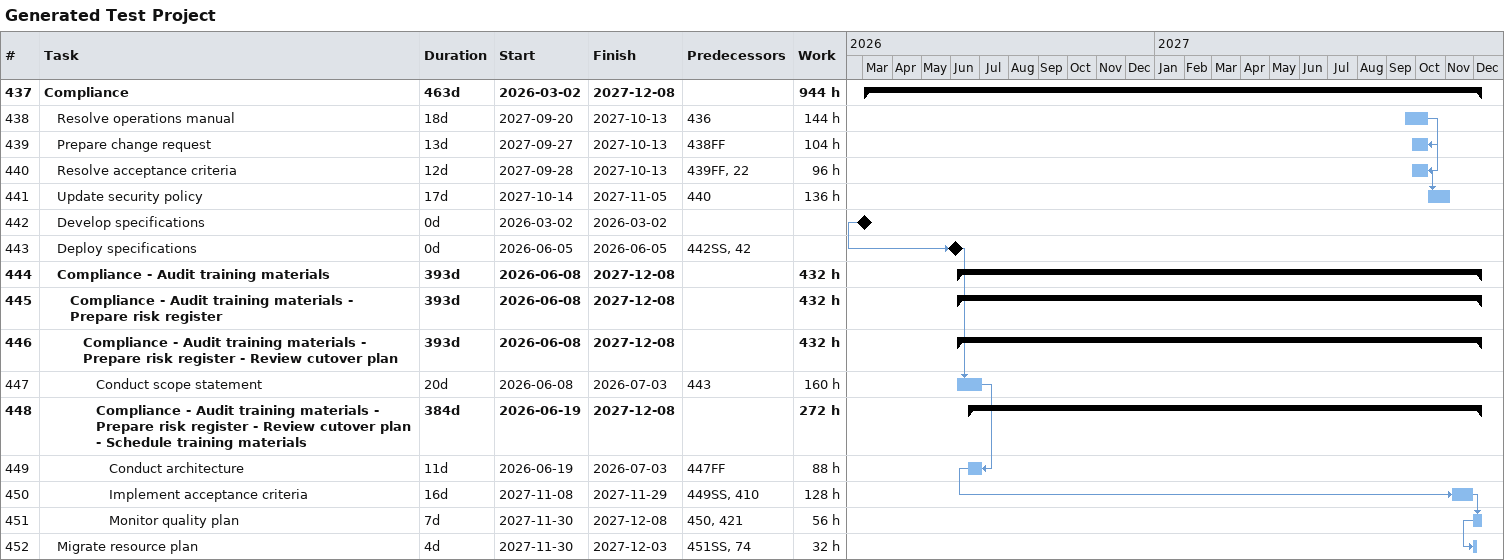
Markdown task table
Generated Test Project

| ID | Level | Task | Duration | Start | Finish | Predecessors | Work (h) |
|---|---|---|---|---|---|---|---|
| 437 | 1 | **Compliance** | 463d | 2026-03-02 | 2027-12-08 |  | 944 |
| 438 | 2 | Resolve operations manual | 18d | 2027-09-20 | 2027-10-13 | 436 | 144 |
| 439 | 2 | Prepare change request | 13d | 2027-09-27 | 2027-10-13 | 438FF | 104 |
| 440 | 2 | Resolve acceptance criteria | 12d | 2027-09-28 | 2027-10-13 | 439FF, 22 | 96 |
| 441 | 2 | Update security policy | 17d | 2027-10-14 | 2027-11-05 | 440 | 136 |
| 442 | 2 | Develop specifications | 0d | 2026-03-02 | 2026-03-02 |  |  |
| 443 | 2 | Deploy specifications | 0d | 2026-06-05 | 2026-06-05 | 442SS, 42 |  |
| 444 | 2 | **Compliance - Audit training materials** | 393d | 2026-06-08 | 2027-12-08 |  | 432 |
| 445 | 3 | **Compliance - Audit training materials - Prepare risk register** | 393d | 2026-06-08 | 2027-12-08 |  | 432 |
| 446 | 4 | **Compliance - Audit training materials - Prepare risk register - Review cutover plan** | 393d | 2026-06-08 | 2027-12-08 |  | 432 |
| 447 | 5 | Conduct scope statement | 20d | 2026-06-08 | 2026-07-03 | 443 | 160 |
| 448 | 5 | **Compliance - Audit training materials - Prepare risk register - Review cutover plan - Schedule training materials** | 384d | 2026-06-19 | 2027-12-08 |  | 272 |
| 449 | 6 | Conduct architecture | 11d | 2026-06-19 | 2026-07-03 | 447FF | 88 |
| 450 | 6 | Implement acceptance criteria | 16d | 2027-11-08 | 2027-11-29 | 449SS, 410 | 128 |
| 451 | 6 | Monitor quality plan | 7d | 2027-11-30 | 2027-12-08 | 450, 421 | 56 |
| 452 | 2 | Migrate resource plan | 4d | 2027-11-30 | 2027-12-03 | 451SS, 74 | 32 |
